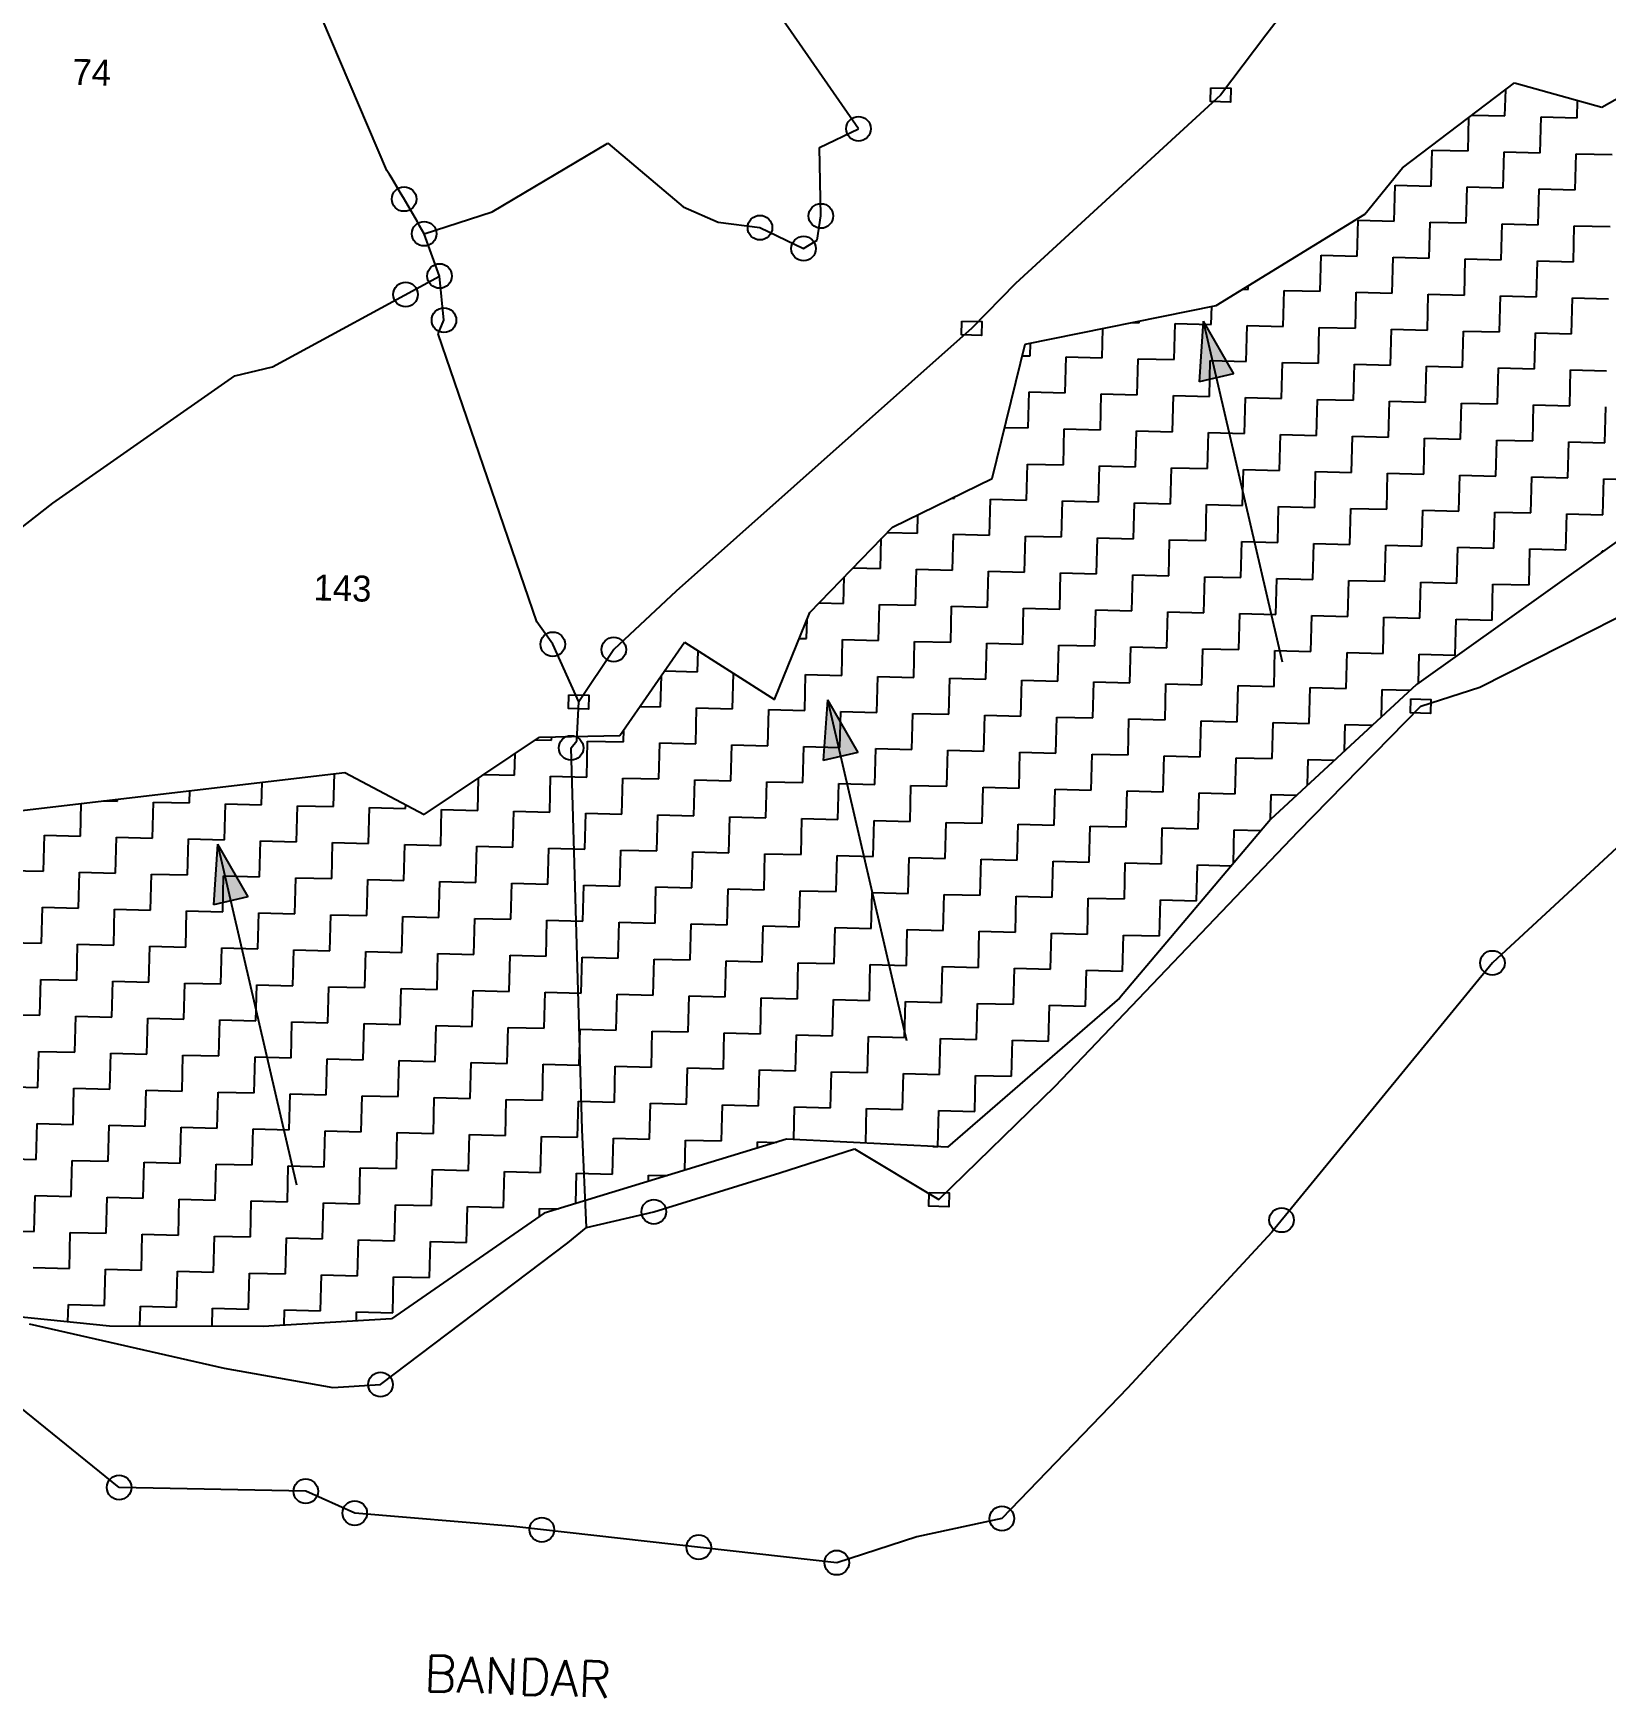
# Model space of a CAD drawing. Header units: metres. Extents: x 351065 to 355926, y 1754202 to 1757814.
# Drawn here: x 353351.7 to 353793.2, y 1754543.5 to 1755011 of the extents above; entities that cross this region are included whole.
import ezdxf

# ---------------------------------------------------------------- set-up
doc = ezdxf.new("R2010")
doc.units = ezdxf.units.M
doc.header["$MEASUREMENT"] = 0
for name, color, linetype in [('POLY_HATCH', 12, 'Continuous'), ('POLY_PARCEL', 6, 'Continuous'), ('TEXT_MAPOUT', 7, 'Continuous'), ('TEXT_PARCEL', 7, 'Continuous'), ('V_BOUND_LINE', 7, 'Continuous')]:
    doc.layers.add(name, color=color, linetype=linetype)
doc.styles.get("Standard").update_dxf_attribs({"font": 'simplex.shx'})
doc.styles.add('TEXT_MAP', font='', dxfattribs={"height": 2.5})
doc.styles.get('TEXT_MAP').set_extended_font_data('Kruti Dev 050')

msp = doc.modelspace()

# ---------------------------------------------------------------- hatches: boundary and pattern name
h = msp.add_hatch(color=256)
h.paths.add_polyline_path([(353683.83, 1754914.26), (353688.69, 1754915.38), (353680.15, 1754930.14)])
h.paths.add_polyline_path([(353680.15, 1754930.14), (353678.98, 1754913.13), (353683.83, 1754914.26)])
h = msp.add_hatch(color=256)
h.paths.add_polyline_path([(353578.33, 1754807.89), (353583.19, 1754809.01), (353574.65, 1754823.77)])
h.paths.add_polyline_path([(353574.65, 1754823.77), (353573.47, 1754806.76), (353578.33, 1754807.89)])
h = msp.add_hatch(color=256)
h.paths.add_polyline_path([(353407.07, 1754767.37), (353411.93, 1754768.49), (353403.39, 1754783.25)])
h.paths.add_polyline_path([(353403.39, 1754783.25), (353402.21, 1754766.24), (353407.07, 1754767.37)])

# ---------------------------------------------------------------- linework, layer by layer
for points in [[(353682.26, 1754995.71), (353687.89, 1754995.57), (353687.79, 1754991.67), (353682.16, 1754991.82)], [(353612.4, 1754930.2), (353618.03, 1754930.05), (353617.93, 1754926.16), (353612.3, 1754926.3)], [(353502.03, 1754825.24), (353507.66, 1754825.1), (353507.56, 1754821.2), (353501.93, 1754821.35)], [(353738.46, 1754824.04), (353744.09, 1754823.9), (353743.99, 1754820), (353738.36, 1754820.15)], [(353603.17, 1754685.46), (353608.8, 1754685.32), (353608.7, 1754681.42), (353603.07, 1754681.57)]]:
    msp.add_lwpolyline(points, close=True)
for points in [[(353680.15, 1754930.14), (353678.98, 1754913.13)], [(353680.15, 1754930.14), (353702.33, 1754834.46)], [(353680.15, 1754930.14), (353688.69, 1754915.38)], [(353688.69, 1754915.38), (353678.98, 1754913.13)], [(353574.65, 1754823.77), (353573.47, 1754806.76)], [(353574.65, 1754823.77), (353596.82, 1754728.09)], [(353574.65, 1754823.77), (353583.19, 1754809.01)], [(353583.19, 1754809.01), (353573.47, 1754806.76)], [(353403.39, 1754783.25), (353402.21, 1754766.24)], [(353403.39, 1754783.25), (353425.56, 1754687.57)], [(353403.39, 1754783.25), (353411.93, 1754768.49)], [(353411.93, 1754768.49), (353402.21, 1754766.24)]]:
    msp.add_lwpolyline(points)
for centre in [(353583.36, 1754984.21), (353455.76, 1754964.47), (353555.7, 1754956.43), (353572.82, 1754959.71), (353461.4, 1754954.73), (353567.94, 1754950.55), (353465.74, 1754942.85), (353456.18, 1754937.65), (353466.97, 1754930.44), (353497.52, 1754839.4), (353514.63, 1754837.92), (353502.66, 1754810.28), (353761.37, 1754749.89), (353525.9, 1754680), (353702.17, 1754677.68), (353449.14, 1754631.47), (353375.75, 1754602.56), (353428.15, 1754601.5), (353441.9, 1754595.36), (353623.63, 1754593.84), (353494.45, 1754590.69), (353538.51, 1754585.76), (353577.25, 1754581.43)]:
    msp.add_circle(centre, 3.45)
at = {"layer": 'POLY_HATCH'}
for p, q in [((353792.05, 1754990.3), (353823.31, 1755007.96)), ((353736.15, 1754973.26), (353767.58, 1754997.08)), ((353767.58, 1754997.08), (353792.05, 1754990.3)), ((353725.55, 1754960.2), (353736.15, 1754973.26)), ((353683.81, 1754934.6), (353725.55, 1754960.2)), ((353630.13, 1754923.67), (353683.81, 1754934.6)), ((353620.94, 1754885.95), (353630.13, 1754923.67)), ((353592.87, 1754872.31), (353620.94, 1754885.95)), ((353816.4, 1754882.61), (353740.04, 1754828.15)), ((353569.66, 1754848.29), (353592.87, 1754872.31)), ((353559.79, 1754823.92), (353569.66, 1754848.29)), ((353516.39, 1754813.75), (353534.52, 1754839.96)), ((353534.52, 1754839.96), (353559.79, 1754823.92)), ((353740.04, 1754828.15), (353699.01, 1754790.22)), ((353461.39, 1754791.57), (353493.79, 1754813.3)), ((353493.79, 1754813.3), (353516.39, 1754813.75)), ((353288.71, 1754785.74), (353439.1, 1754803.42)), ((353439.1, 1754803.42), (353461.39, 1754791.57)), ((353699.01, 1754790.22), (353656.64, 1754740.02)), ((353656.64, 1754740.02), (353608.33, 1754698.17)), ((353563.19, 1754700.36), (353495.06, 1754679.59)), ((353608.33, 1754698.17), (353563.19, 1754700.36)), ((353495.06, 1754679.59), (353452.19, 1754649.92)), ((353373.06, 1754647.85), (353346.43, 1754650.58)), ((353416.19, 1754647.77), (353373.06, 1754647.85)), ((353452.19, 1754649.92), (353416.19, 1754647.77))]:
    msp.add_line(p, q, dxfattribs=at)
at = {"layer": 'POLY_HATCH', "linetype": 'Continuous'}
for p, q in [((353764.9, 1754987.84), (353765.09, 1754995.19)), ((353755.69, 1754988.07), (353764.9, 1754987.84)), ((353785.14, 1754987.32), (353785.26, 1754992.18)), ((353754.53, 1754977.98), (353754.77, 1754987.37)), ((353774.76, 1754977.46), (353775.02, 1754987.58)), ((353775.02, 1754987.58), (353785.14, 1754987.32)), ((353744.15, 1754968.12), (353744.41, 1754978.24)), ((353744.41, 1754978.24), (353754.53, 1754977.98)), ((353764.38, 1754967.6), (353764.64, 1754977.72)), ((353764.64, 1754977.72), (353774.76, 1754977.46)), ((353784.62, 1754967.08), (353784.88, 1754977.2)), ((353784.88, 1754977.2), (353794.99, 1754976.94)), ((353733.77, 1754958.26), (353734.03, 1754968.38)), ((353734.03, 1754968.38), (353744.15, 1754968.12)), ((353754.01, 1754957.75), (353754.27, 1754967.86)), ((353754.27, 1754967.86), (353764.38, 1754967.6)), ((353774.24, 1754957.23), (353774.5, 1754967.34)), ((353774.5, 1754967.34), (353784.62, 1754967.08)), ((353723.39, 1754948.41), (353723.65, 1754958.52)), ((353723.65, 1754958.52), (353733.77, 1754958.26)), ((353743.63, 1754947.89), (353743.89, 1754958.01)), ((353743.89, 1754958.01), (353754.01, 1754957.75)), ((353763.86, 1754947.37), (353764.12, 1754957.49)), ((353764.12, 1754957.49), (353774.24, 1754957.23)), ((353784.1, 1754946.85), (353784.36, 1754956.97)), ((353784.36, 1754956.97), (353794.47, 1754956.71)), ((353713.02, 1754938.55), (353713.28, 1754948.67)), ((353713.28, 1754948.67), (353723.39, 1754948.41)), ((353733.25, 1754938.03), (353733.51, 1754948.15)), ((353733.51, 1754948.15), (353743.63, 1754947.89)), ((353753.49, 1754937.51), (353753.75, 1754947.63)), ((353753.75, 1754947.63), (353763.86, 1754947.37)), ((353773.72, 1754936.99), (353773.98, 1754947.11)), ((353773.98, 1754947.11), (353784.1, 1754946.85)), ((353691.16, 1754939.11), (353692.78, 1754939.07)), ((353692.78, 1754939.07), (353692.81, 1754940.12)), ((353702.64, 1754928.69), (353702.9, 1754938.81)), ((353702.9, 1754938.81), (353713.02, 1754938.55)), ((353722.88, 1754928.17), (353723.14, 1754938.29)), ((353723.14, 1754938.29), (353733.25, 1754938.03)), ((353743.11, 1754927.65), (353743.37, 1754937.77)), ((353743.37, 1754937.77), (353753.49, 1754937.51)), ((353763.34, 1754927.13), (353763.6, 1754937.25)), ((353763.6, 1754937.25), (353773.72, 1754936.99)), ((353783.58, 1754926.62), (353783.84, 1754936.73)), ((353783.84, 1754936.73), (353793.96, 1754936.47)), ((353682.41, 1754929.21), (353682.54, 1754934.34)), ((353651.8, 1754919.87), (353652.01, 1754928.13)), ((353660.15, 1754929.78), (353662.17, 1754929.73)), ((353662.17, 1754929.73), (353662.19, 1754930.2)), ((353672.03, 1754919.35), (353672.29, 1754929.47)), ((353672.29, 1754929.47), (353682.41, 1754929.21)), ((353692.26, 1754918.83), (353692.52, 1754928.95)), ((353692.52, 1754928.95), (353702.64, 1754928.69)), ((353712.5, 1754918.32), (353712.76, 1754928.43)), ((353712.76, 1754928.43), (353722.88, 1754928.17)), ((353732.73, 1754917.8), (353732.99, 1754927.91)), ((353732.99, 1754927.91), (353743.11, 1754927.65)), ((353752.97, 1754917.28), (353753.23, 1754927.39)), ((353753.23, 1754927.39), (353763.34, 1754927.13)), ((353631.56, 1754920.39), (353631.65, 1754923.98)), ((353773.2, 1754916.76), (353773.46, 1754926.88)), ((353773.46, 1754926.88), (353783.58, 1754926.62)), ((353629.34, 1754920.45), (353631.56, 1754920.39)), ((353641.42, 1754910.02), (353641.68, 1754920.13)), ((353641.68, 1754920.13), (353651.8, 1754919.87)), ((353661.65, 1754909.5), (353661.91, 1754919.61)), ((353661.91, 1754919.61), (353672.03, 1754919.35)), ((353681.89, 1754908.98), (353682.15, 1754919.09)), ((353682.15, 1754919.09), (353692.26, 1754918.83)), ((353702.12, 1754908.46), (353702.38, 1754918.58)), ((353702.38, 1754918.58), (353712.5, 1754918.32)), ((353722.36, 1754907.94), (353722.62, 1754918.06)), ((353722.62, 1754918.06), (353732.73, 1754917.8)), ((353742.59, 1754907.42), (353742.85, 1754917.54)), ((353742.85, 1754917.54), (353752.97, 1754917.28)), ((353762.83, 1754906.9), (353763.08, 1754917.02)), ((353763.08, 1754917.02), (353773.2, 1754916.76)), ((353783.06, 1754906.38), (353783.32, 1754916.5)), ((353783.32, 1754916.5), (353793.44, 1754916.24)), ((353631.04, 1754900.16), (353631.3, 1754910.28)), ((353631.3, 1754910.28), (353641.42, 1754910.02)), ((353651.28, 1754899.64), (353651.54, 1754909.76)), ((353651.54, 1754909.76), (353661.65, 1754909.5)), ((353671.51, 1754899.12), (353671.77, 1754909.24)), ((353671.77, 1754909.24), (353681.89, 1754908.98)), ((353691.75, 1754898.6), (353692.01, 1754908.72)), ((353692.01, 1754908.72), (353702.12, 1754908.46)), ((353711.98, 1754898.08), (353712.24, 1754908.2)), ((353712.24, 1754908.2), (353722.36, 1754907.94)), ((353732.21, 1754897.56), (353732.47, 1754907.68)), ((353732.47, 1754907.68), (353742.59, 1754907.42)), ((353752.45, 1754897.04), (353752.71, 1754907.16)), ((353752.71, 1754907.16), (353762.83, 1754906.9)), ((353772.68, 1754896.52), (353772.94, 1754906.64)), ((353772.94, 1754906.64), (353783.06, 1754906.38)), ((353792.92, 1754896), (353793.18, 1754906.12)), ((353624.44, 1754900.33), (353631.04, 1754900.16)), ((353640.9, 1754889.78), (353641.16, 1754899.9)), ((353641.16, 1754899.9), (353651.28, 1754899.64)), ((353661.13, 1754889.26), (353661.39, 1754899.38)), ((353661.39, 1754899.38), (353671.51, 1754899.12)), ((353681.37, 1754888.74), (353681.63, 1754898.86)), ((353681.63, 1754898.86), (353691.75, 1754898.6)), ((353701.6, 1754888.22), (353701.86, 1754898.34)), ((353701.86, 1754898.34), (353711.98, 1754898.08)), ((353721.84, 1754887.7), (353722.1, 1754897.82)), ((353722.1, 1754897.82), (353732.21, 1754897.56)), ((353742.07, 1754887.19), (353742.33, 1754897.3)), ((353742.33, 1754897.3), (353752.45, 1754897.04)), ((353762.31, 1754886.67), (353762.57, 1754896.78)), ((353762.57, 1754896.78), (353772.68, 1754896.52)), ((353782.54, 1754886.15), (353782.8, 1754896.26)), ((353782.8, 1754896.26), (353792.92, 1754896)), ((353630.52, 1754879.92), (353630.78, 1754890.04)), ((353630.78, 1754890.04), (353640.9, 1754889.78)), ((353650.76, 1754879.4), (353651.02, 1754889.52)), ((353651.02, 1754889.52), (353661.13, 1754889.26)), ((353670.99, 1754878.89), (353671.25, 1754889)), ((353671.25, 1754889), (353681.37, 1754888.74)), ((353691.23, 1754878.37), (353691.49, 1754888.48)), ((353691.49, 1754888.48), (353701.6, 1754888.22)), ((353711.46, 1754877.85), (353711.72, 1754887.96)), ((353711.72, 1754887.96), (353721.84, 1754887.7)), ((353731.69, 1754877.33), (353731.95, 1754887.45)), ((353731.95, 1754887.45), (353742.07, 1754887.19)), ((353751.93, 1754876.81), (353752.19, 1754886.93)), ((353752.19, 1754886.93), (353762.31, 1754886.67)), ((353772.16, 1754876.29), (353772.42, 1754886.41)), ((353772.42, 1754886.41), (353782.54, 1754886.15)), ((353792.4, 1754875.77), (353792.66, 1754885.89)), ((353792.66, 1754885.89), (353802.77, 1754885.63)), ((353609.64, 1754880.46), (353610.29, 1754880.44)), ((353610.29, 1754880.44), (353610.3, 1754880.78)), ((353599.91, 1754870.59), (353600.05, 1754875.8)), ((353620.15, 1754870.07), (353620.41, 1754880.18)), ((353620.41, 1754880.18), (353630.52, 1754879.92)), ((353640.38, 1754869.55), (353640.64, 1754879.66)), ((353640.64, 1754879.66), (353650.76, 1754879.4)), ((353660.62, 1754869.03), (353660.88, 1754879.15)), ((353660.88, 1754879.15), (353670.99, 1754878.89)), ((353680.85, 1754868.51), (353681.11, 1754878.63)), ((353681.11, 1754878.63), (353691.23, 1754878.37)), ((353701.08, 1754867.99), (353701.34, 1754878.11)), ((353701.34, 1754878.11), (353711.46, 1754877.85)), ((353721.32, 1754867.47), (353721.58, 1754877.59)), ((353721.58, 1754877.59), (353731.69, 1754877.33)), ((353741.55, 1754866.95), (353741.81, 1754877.07)), ((353741.81, 1754877.07), (353751.93, 1754876.81)), ((353761.79, 1754866.43), (353762.05, 1754876.55)), ((353762.05, 1754876.55), (353772.16, 1754876.29)), ((353782.02, 1754865.91), (353782.28, 1754876.03)), ((353782.28, 1754876.03), (353792.4, 1754875.77)), ((353589.54, 1754860.73), (353589.75, 1754869.09)), ((353591.41, 1754870.8), (353599.91, 1754870.59)), ((353609.77, 1754860.21), (353610.03, 1754870.33)), ((353610.03, 1754870.33), (353620.15, 1754870.07)), ((353630, 1754859.69), (353630.26, 1754869.81)), ((353630.26, 1754869.81), (353640.38, 1754869.55)), ((353650.24, 1754859.17), (353650.5, 1754869.29)), ((353650.5, 1754869.29), (353660.62, 1754869.03)), ((353670.47, 1754858.65), (353670.73, 1754868.77)), ((353670.73, 1754868.77), (353680.85, 1754868.51)), ((353690.71, 1754858.13), (353690.97, 1754868.25)), ((353690.97, 1754868.25), (353701.08, 1754867.99)), ((353710.94, 1754857.61), (353711.2, 1754867.73)), ((353711.2, 1754867.73), (353721.32, 1754867.47)), ((353731.18, 1754857.09), (353731.44, 1754867.21)), ((353731.44, 1754867.21), (353741.55, 1754866.95)), ((353751.41, 1754856.57), (353751.67, 1754866.69)), ((353751.67, 1754866.69), (353761.79, 1754866.43)), ((353771.64, 1754856.06), (353771.9, 1754866.17)), ((353771.9, 1754866.17), (353782.02, 1754865.91)), ((353792.13, 1754865.29), (353792.14, 1754865.65)), ((353792.14, 1754865.65), (353792.61, 1754865.64)), ((353579.16, 1754850.87), (353579.35, 1754858.32)), ((353581.87, 1754860.92), (353589.54, 1754860.73)), ((353599.39, 1754850.35), (353599.65, 1754860.47)), ((353599.65, 1754860.47), (353609.77, 1754860.21)), ((353619.63, 1754849.83), (353619.89, 1754859.95)), ((353619.89, 1754859.95), (353630, 1754859.69)), ((353639.86, 1754849.31), (353640.12, 1754859.43)), ((353640.12, 1754859.43), (353650.24, 1754859.17)), ((353660.1, 1754848.79), (353660.36, 1754858.91)), ((353660.36, 1754858.91), (353670.47, 1754858.65)), ((353680.33, 1754848.27), (353680.59, 1754858.39)), ((353680.59, 1754858.39), (353690.71, 1754858.13)), ((353700.56, 1754847.76), (353700.82, 1754857.87)), ((353700.82, 1754857.87), (353710.94, 1754857.61)), ((353720.8, 1754847.24), (353721.06, 1754857.35)), ((353721.06, 1754857.35), (353731.18, 1754857.09)), ((353741.03, 1754846.72), (353741.29, 1754856.83)), ((353741.29, 1754856.83), (353751.41, 1754856.57)), ((353761.27, 1754846.2), (353761.53, 1754856.31)), ((353761.53, 1754856.31), (353771.64, 1754856.06)), ((353572.32, 1754851.05), (353579.16, 1754850.87)), ((353589.02, 1754840.49), (353589.28, 1754850.61)), ((353589.28, 1754850.61), (353599.39, 1754850.35)), ((353609.25, 1754839.97), (353609.51, 1754850.09)), ((353609.51, 1754850.09), (353619.63, 1754849.83)), ((353629.49, 1754839.46), (353629.74, 1754849.57)), ((353629.74, 1754849.57), (353639.86, 1754849.31)), ((353649.72, 1754838.94), (353649.98, 1754849.05)), ((353649.98, 1754849.05), (353660.1, 1754848.79)), ((353669.95, 1754838.42), (353670.21, 1754848.53)), ((353670.21, 1754848.53), (353680.33, 1754848.27)), ((353690.19, 1754837.9), (353690.45, 1754848.01)), ((353690.45, 1754848.01), (353700.56, 1754847.76)), ((353710.42, 1754837.38), (353710.68, 1754847.5)), ((353710.68, 1754847.5), (353720.8, 1754847.24)), ((353568.78, 1754841.01), (353568.92, 1754846.48)), ((353730.66, 1754836.86), (353730.92, 1754846.98)), ((353730.92, 1754846.98), (353741.03, 1754846.72)), ((353750.89, 1754836.34), (353751.15, 1754846.46)), ((353751.15, 1754846.46), (353761.27, 1754846.2)), ((353566.73, 1754841.07), (353568.78, 1754841.01)), ((353578.64, 1754830.64), (353578.9, 1754840.75)), ((353578.9, 1754840.75), (353589.02, 1754840.49)), ((353598.87, 1754830.12), (353599.13, 1754840.23)), ((353599.13, 1754840.23), (353609.25, 1754839.97)), ((353619.11, 1754829.6), (353619.37, 1754839.71)), ((353619.37, 1754839.71), (353629.49, 1754839.46)), ((353639.34, 1754829.08), (353639.6, 1754839.2)), ((353639.6, 1754839.2), (353649.72, 1754838.94)), ((353659.58, 1754828.56), (353659.84, 1754838.68)), ((353659.84, 1754838.68), (353669.95, 1754838.42)), ((353679.81, 1754828.04), (353680.07, 1754838.16)), ((353680.07, 1754838.16), (353690.19, 1754837.9)), ((353538.17, 1754831.67), (353538.32, 1754837.54)), ((353700.05, 1754827.52), (353700.31, 1754837.64)), ((353700.31, 1754837.64), (353710.42, 1754837.38)), ((353720.28, 1754827), (353720.54, 1754837.12)), ((353720.54, 1754837.12), (353730.66, 1754836.86)), ((353740.57, 1754828.52), (353740.77, 1754836.6)), ((353740.77, 1754836.6), (353750.89, 1754836.34)), ((353527.8, 1754821.82), (353528.02, 1754830.55)), ((353528.96, 1754831.91), (353538.17, 1754831.67)), ((353548.03, 1754821.3), (353548.28, 1754831.22)), ((353568.26, 1754820.78), (353568.52, 1754830.9)), ((353568.52, 1754830.9), (353578.64, 1754830.64)), ((353588.5, 1754820.26), (353588.76, 1754830.38)), ((353588.76, 1754830.38), (353598.87, 1754830.12)), ((353608.73, 1754819.74), (353608.99, 1754829.86)), ((353608.99, 1754829.86), (353619.11, 1754829.6)), ((353628.97, 1754819.22), (353629.23, 1754829.34)), ((353629.23, 1754829.34), (353639.34, 1754829.08)), ((353649.2, 1754818.7), (353649.46, 1754828.82)), ((353649.46, 1754828.82), (353659.58, 1754828.56)), ((353669.43, 1754818.18), (353669.69, 1754828.3)), ((353669.69, 1754828.3), (353679.81, 1754828.04)), ((353689.67, 1754817.66), (353689.93, 1754827.78)), ((353689.93, 1754827.78), (353700.05, 1754827.52)), ((353709.9, 1754817.14), (353710.16, 1754827.26)), ((353710.16, 1754827.26), (353720.28, 1754827)), ((353730.2, 1754819.05), (353730.4, 1754826.74)), ((353730.4, 1754826.74), (353738.3, 1754826.54)), ((353522.07, 1754821.96), (353527.8, 1754821.82)), ((353537.65, 1754811.44), (353537.91, 1754821.56)), ((353537.91, 1754821.56), (353548.03, 1754821.3)), ((353557.89, 1754810.92), (353558.15, 1754821.04)), ((353558.15, 1754821.04), (353568.26, 1754820.78)), ((353578.12, 1754810.4), (353578.38, 1754820.52)), ((353578.38, 1754820.52), (353588.5, 1754820.26)), ((353598.36, 1754809.88), (353598.61, 1754820)), ((353598.61, 1754820), (353608.73, 1754819.74)), ((353618.59, 1754809.36), (353618.85, 1754819.48)), ((353618.85, 1754819.48), (353628.97, 1754819.22)), ((353517.42, 1754811.96), (353517.51, 1754815.36)), ((353638.82, 1754808.84), (353639.08, 1754818.96)), ((353639.08, 1754818.96), (353649.2, 1754818.7)), ((353659.06, 1754808.33), (353659.32, 1754818.44)), ((353659.32, 1754818.44), (353669.43, 1754818.18)), ((353679.29, 1754807.81), (353679.55, 1754817.92)), ((353679.55, 1754817.92), (353689.67, 1754817.66)), ((353699.53, 1754807.29), (353699.79, 1754817.4)), ((353699.79, 1754817.4), (353709.9, 1754817.14)), ((353719.83, 1754809.47), (353720.02, 1754816.88)), ((353720.02, 1754816.88), (353727.64, 1754816.69)), ((353492.73, 1754812.59), (353497.18, 1754812.48)), ((353497.18, 1754812.48), (353497.21, 1754813.37)), ((353507.04, 1754802.1), (353507.3, 1754812.22)), ((353507.3, 1754812.22), (353517.42, 1754811.96)), ((353527.28, 1754801.58), (353527.54, 1754811.7)), ((353527.54, 1754811.7), (353537.65, 1754811.44)), ((353547.51, 1754801.06), (353547.77, 1754811.18)), ((353547.77, 1754811.18), (353557.89, 1754810.92)), ((353567.74, 1754800.54), (353568, 1754810.66)), ((353568, 1754810.66), (353578.12, 1754810.4)), ((353587.98, 1754800.03), (353588.24, 1754810.14)), ((353588.24, 1754810.14), (353598.36, 1754809.88)), ((353486.81, 1754802.62), (353486.96, 1754808.73)), ((353608.21, 1754799.51), (353608.47, 1754809.62)), ((353608.47, 1754809.62), (353618.59, 1754809.36)), ((353628.45, 1754798.99), (353628.71, 1754809.1)), ((353628.71, 1754809.1), (353638.82, 1754808.84)), ((353648.68, 1754798.47), (353648.94, 1754808.58)), ((353648.94, 1754808.58), (353659.06, 1754808.33)), ((353668.92, 1754797.95), (353669.18, 1754808.07)), ((353669.18, 1754808.07), (353679.29, 1754807.81)), ((353689.15, 1754797.43), (353689.41, 1754807.55)), ((353689.41, 1754807.55), (353699.53, 1754807.29)), ((353709.46, 1754799.88), (353709.64, 1754807.03)), ((353709.64, 1754807.03), (353716.99, 1754806.84)), ((353435.96, 1754793.8), (353436.2, 1754803.08)), ((353476.43, 1754792.76), (353476.66, 1754801.81)), ((353478.19, 1754802.84), (353486.81, 1754802.62)), ((353496.66, 1754792.24), (353496.92, 1754802.36)), ((353496.92, 1754802.36), (353507.04, 1754802.1)), ((353516.9, 1754791.73), (353517.16, 1754801.84)), ((353517.16, 1754801.84), (353527.28, 1754801.58)), ((353537.13, 1754791.21), (353537.39, 1754801.32)), ((353537.39, 1754801.32), (353547.51, 1754801.06)), ((353557.37, 1754790.69), (353557.63, 1754800.8)), ((353557.63, 1754800.8), (353567.74, 1754800.54)), ((353395.49, 1754794.84), (353395.58, 1754798.31)), ((353415.73, 1754794.32), (353415.89, 1754800.69)), ((353577.6, 1754790.17), (353577.86, 1754800.28)), ((353577.86, 1754800.28), (353587.98, 1754800.03)), ((353597.84, 1754789.65), (353598.1, 1754799.77)), ((353598.1, 1754799.77), (353608.21, 1754799.51)), ((353618.07, 1754789.13), (353618.33, 1754799.25)), ((353618.33, 1754799.25), (353628.45, 1754798.99)), ((353638.3, 1754788.61), (353638.56, 1754798.73)), ((353638.56, 1754798.73), (353648.68, 1754798.47)), ((353658.54, 1754788.09), (353658.8, 1754798.21)), ((353658.8, 1754798.21), (353668.92, 1754797.95)), ((353678.77, 1754787.57), (353679.03, 1754797.69)), ((353679.03, 1754797.69), (353689.15, 1754797.43)), ((353699.09, 1754790.29), (353699.27, 1754797.17)), ((353699.27, 1754797.17), (353706.33, 1754796.99)), ((353364.88, 1754785.5), (353365.12, 1754794.73)), ((353371.36, 1754795.46), (353375.26, 1754795.36)), ((353375.26, 1754795.36), (353375.27, 1754795.92)), ((353385.12, 1754784.98), (353385.38, 1754795.1)), ((353385.38, 1754795.1), (353395.49, 1754794.84)), ((353405.35, 1754784.46), (353405.61, 1754794.58)), ((353405.61, 1754794.58), (353415.73, 1754794.32)), ((353425.59, 1754783.94), (353425.85, 1754794.06)), ((353425.85, 1754794.06), (353435.96, 1754793.8)), ((353445.82, 1754783.43), (353446.08, 1754793.54)), ((353446.08, 1754793.54), (353456.2, 1754793.28)), ((353456.2, 1754793.28), (353456.22, 1754794.32)), ((353466.05, 1754782.91), (353466.31, 1754793.02)), ((353466.31, 1754793.02), (353476.43, 1754792.76)), ((353486.29, 1754782.39), (353486.55, 1754792.5)), ((353486.55, 1754792.5), (353496.66, 1754792.24)), ((353506.52, 1754781.87), (353506.78, 1754791.98)), ((353506.78, 1754791.98), (353516.9, 1754791.73)), ((353526.76, 1754781.35), (353527.02, 1754791.47)), ((353527.02, 1754791.47), (353537.13, 1754791.21)), ((353546.99, 1754780.83), (353547.25, 1754790.95)), ((353547.25, 1754790.95), (353557.37, 1754790.69)), ((353567.23, 1754780.31), (353567.48, 1754790.43)), ((353567.48, 1754790.43), (353577.6, 1754790.17)), ((353587.46, 1754779.79), (353587.72, 1754789.91)), ((353587.72, 1754789.91), (353597.84, 1754789.65)), ((353607.69, 1754779.27), (353607.95, 1754789.39)), ((353607.95, 1754789.39), (353618.07, 1754789.13)), ((353627.93, 1754778.75), (353628.19, 1754788.87)), ((353628.19, 1754788.87), (353638.3, 1754788.61)), ((353648.16, 1754778.23), (353648.42, 1754788.35)), ((353648.42, 1754788.35), (353658.54, 1754788.09)), ((353668.4, 1754777.71), (353668.66, 1754787.83)), ((353668.66, 1754787.83), (353678.77, 1754787.57)), ((353688.65, 1754777.94), (353688.89, 1754787.31)), ((353688.89, 1754787.31), (353696.39, 1754787.12)), ((353354.51, 1754775.64), (353354.77, 1754785.76)), ((353354.77, 1754785.76), (353364.88, 1754785.5)), ((353374.74, 1754775.13), (353375, 1754785.24)), ((353375, 1754785.24), (353385.12, 1754784.98)), ((353394.97, 1754774.61), (353395.23, 1754784.72)), ((353395.23, 1754784.72), (353405.35, 1754784.46)), ((353415.21, 1754774.09), (353415.47, 1754784.2)), ((353415.47, 1754784.2), (353425.59, 1754783.94)), ((353435.44, 1754773.57), (353435.7, 1754783.68)), ((353435.7, 1754783.68), (353445.82, 1754783.43)), ((353455.68, 1754773.05), (353455.94, 1754783.17)), ((353455.94, 1754783.17), (353466.05, 1754782.91)), ((353475.91, 1754772.53), (353476.17, 1754782.65)), ((353476.17, 1754782.65), (353486.29, 1754782.39)), ((353496.15, 1754772.01), (353496.41, 1754782.13)), ((353496.41, 1754782.13), (353506.52, 1754781.87)), ((353516.38, 1754771.49), (353516.64, 1754781.61)), ((353516.64, 1754781.61), (353526.76, 1754781.35)), ((353536.61, 1754770.97), (353536.87, 1754781.09)), ((353536.87, 1754781.09), (353546.99, 1754780.83)), ((353556.85, 1754770.45), (353557.11, 1754780.57)), ((353557.11, 1754780.57), (353567.23, 1754780.31)), ((353577.08, 1754769.93), (353577.34, 1754780.05)), ((353577.34, 1754780.05), (353587.46, 1754779.79)), ((353597.32, 1754769.41), (353597.58, 1754779.53)), ((353597.58, 1754779.53), (353607.69, 1754779.27)), ((353617.55, 1754768.9), (353617.81, 1754779.01)), ((353617.81, 1754779.01), (353627.93, 1754778.75)), ((353637.79, 1754768.38), (353638.05, 1754778.49)), ((353638.05, 1754778.49), (353648.16, 1754778.23)), ((353658.02, 1754767.86), (353658.28, 1754777.97)), ((353658.28, 1754777.97), (353668.4, 1754777.71)), ((353678.25, 1754767.34), (353678.51, 1754777.45)), ((353678.51, 1754777.45), (353688.03, 1754777.21)), ((353344.39, 1754775.9), (353354.51, 1754775.64)), ((353364.36, 1754765.27), (353364.62, 1754775.38)), ((353364.62, 1754775.38), (353374.74, 1754775.13)), ((353384.6, 1754764.75), (353384.86, 1754774.87)), ((353384.86, 1754774.87), (353394.97, 1754774.61)), ((353404.83, 1754764.23), (353405.09, 1754774.35)), ((353405.09, 1754774.35), (353415.21, 1754774.09)), ((353425.07, 1754763.71), (353425.33, 1754773.83)), ((353425.33, 1754773.83), (353435.44, 1754773.57)), ((353445.3, 1754763.19), (353445.56, 1754773.31)), ((353445.56, 1754773.31), (353455.68, 1754773.05)), ((353465.53, 1754762.67), (353465.79, 1754772.79)), ((353465.79, 1754772.79), (353475.91, 1754772.53)), ((353485.77, 1754762.15), (353486.03, 1754772.27)), ((353486.03, 1754772.27), (353496.15, 1754772.01)), ((353506, 1754761.63), (353506.26, 1754771.75)), ((353506.26, 1754771.75), (353516.38, 1754771.49)), ((353526.24, 1754761.11), (353526.5, 1754771.23)), ((353526.5, 1754771.23), (353536.61, 1754770.97)), ((353546.47, 1754760.6), (353546.73, 1754770.71)), ((353546.73, 1754770.71), (353556.85, 1754770.45)), ((353566.71, 1754760.08), (353566.97, 1754770.19)), ((353566.97, 1754770.19), (353577.08, 1754769.93)), ((353586.94, 1754759.56), (353587.2, 1754769.67)), ((353587.2, 1754769.67), (353597.32, 1754769.41)), ((353607.17, 1754759.04), (353607.43, 1754769.15)), ((353607.43, 1754769.15), (353617.55, 1754768.9)), ((353627.41, 1754758.52), (353627.67, 1754768.64)), ((353627.67, 1754768.64), (353637.79, 1754768.38)), ((353647.64, 1754758), (353647.9, 1754768.12)), ((353647.9, 1754768.12), (353658.02, 1754767.86)), ((353353.99, 1754755.41), (353354.25, 1754765.53)), ((353354.25, 1754765.53), (353364.36, 1754765.27)), ((353374.22, 1754754.89), (353374.48, 1754765.01)), ((353374.48, 1754765.01), (353384.6, 1754764.75)), ((353394.46, 1754754.37), (353394.71, 1754764.49)), ((353394.71, 1754764.49), (353404.83, 1754764.23)), ((353414.69, 1754753.85), (353414.95, 1754763.97)), ((353414.95, 1754763.97), (353425.07, 1754763.71)), ((353434.92, 1754753.33), (353435.18, 1754763.45)), ((353435.18, 1754763.45), (353445.3, 1754763.19)), ((353667.88, 1754757.48), (353668.14, 1754767.6)), ((353668.14, 1754767.6), (353678.25, 1754767.34)), ((353455.16, 1754752.81), (353455.42, 1754762.93)), ((353455.42, 1754762.93), (353465.53, 1754762.67)), ((353475.39, 1754752.3), (353475.65, 1754762.41)), ((353475.65, 1754762.41), (353485.77, 1754762.15)), ((353495.63, 1754751.78), (353495.89, 1754761.89)), ((353495.89, 1754761.89), (353506, 1754761.63)), ((353515.86, 1754751.26), (353516.12, 1754761.37)), ((353516.12, 1754761.37), (353526.24, 1754761.11)), ((353536.1, 1754750.74), (353536.35, 1754760.85)), ((353536.35, 1754760.85), (353546.47, 1754760.6)), ((353556.33, 1754750.22), (353556.59, 1754760.34)), ((353556.59, 1754760.34), (353566.71, 1754760.08)), ((353576.56, 1754749.7), (353576.82, 1754759.82)), ((353576.82, 1754759.82), (353586.94, 1754759.56)), ((353596.8, 1754749.18), (353597.06, 1754759.3)), ((353597.06, 1754759.3), (353607.17, 1754759.04)), ((353617.03, 1754748.66), (353617.29, 1754758.78)), ((353617.29, 1754758.78), (353627.41, 1754758.52)), ((353343.87, 1754755.67), (353353.99, 1754755.41)), ((353363.84, 1754745.03), (353364.1, 1754755.15)), ((353364.1, 1754755.15), (353374.22, 1754754.89)), ((353384.08, 1754744.51), (353384.34, 1754754.63)), ((353384.34, 1754754.63), (353394.46, 1754754.37)), ((353404.31, 1754744), (353404.57, 1754754.11)), ((353404.57, 1754754.11), (353414.69, 1754753.85)), ((353637.27, 1754748.14), (353637.53, 1754758.26)), ((353637.53, 1754758.26), (353647.64, 1754758)), ((353657.5, 1754747.62), (353657.76, 1754757.74)), ((353657.76, 1754757.74), (353667.88, 1754757.48)), ((353424.55, 1754743.48), (353424.81, 1754753.59)), ((353424.81, 1754753.59), (353434.92, 1754753.33)), ((353444.78, 1754742.96), (353445.04, 1754753.07)), ((353445.04, 1754753.07), (353455.16, 1754752.81)), ((353465.02, 1754742.44), (353465.28, 1754752.55)), ((353465.28, 1754752.55), (353475.39, 1754752.3)), ((353485.25, 1754741.92), (353485.51, 1754752.04)), ((353485.51, 1754752.04), (353495.63, 1754751.78)), ((353505.48, 1754741.4), (353505.74, 1754751.52)), ((353505.74, 1754751.52), (353515.86, 1754751.26)), ((353525.72, 1754740.88), (353525.98, 1754751)), ((353525.98, 1754751), (353536.1, 1754750.74)), ((353545.95, 1754740.36), (353546.21, 1754750.48)), ((353546.21, 1754750.48), (353556.33, 1754750.22)), ((353566.19, 1754739.84), (353566.45, 1754749.96)), ((353566.45, 1754749.96), (353576.56, 1754749.7)), ((353586.42, 1754739.32), (353586.68, 1754749.44)), ((353586.68, 1754749.44), (353596.8, 1754749.18)), ((353353.47, 1754735.18), (353353.73, 1754745.29)), ((353353.73, 1754745.29), (353363.84, 1754745.03)), ((353373.7, 1754734.66), (353373.96, 1754744.77)), ((353373.96, 1754744.77), (353384.08, 1754744.51)), ((353606.66, 1754738.8), (353606.91, 1754748.92)), ((353606.91, 1754748.92), (353617.03, 1754748.66)), ((353626.89, 1754738.28), (353627.15, 1754748.4)), ((353627.15, 1754748.4), (353637.27, 1754748.14)), ((353647.12, 1754737.76), (353647.38, 1754747.88)), ((353647.38, 1754747.88), (353657.5, 1754747.62)), ((353393.94, 1754734.14), (353394.2, 1754744.25)), ((353394.2, 1754744.25), (353404.31, 1754744)), ((353414.17, 1754733.62), (353414.43, 1754743.74)), ((353414.43, 1754743.74), (353424.55, 1754743.48)), ((353434.4, 1754733.1), (353434.66, 1754743.22)), ((353434.66, 1754743.22), (353444.78, 1754742.96)), ((353454.64, 1754732.58), (353454.9, 1754742.7)), ((353454.9, 1754742.7), (353465.02, 1754742.44)), ((353474.87, 1754732.06), (353475.13, 1754742.18)), ((353475.13, 1754742.18), (353485.25, 1754741.92)), ((353495.11, 1754731.54), (353495.37, 1754741.66)), ((353495.37, 1754741.66), (353505.48, 1754741.4)), ((353515.34, 1754731.02), (353515.6, 1754741.14)), ((353515.6, 1754741.14), (353525.72, 1754740.88)), ((353535.58, 1754730.5), (353535.84, 1754740.62)), ((353535.84, 1754740.62), (353545.95, 1754740.36)), ((353555.81, 1754729.98), (353556.07, 1754740.1)), ((353556.07, 1754740.1), (353566.19, 1754739.84)), ((353343.35, 1754735.44), (353353.47, 1754735.18)), ((353576.04, 1754729.46), (353576.3, 1754739.58)), ((353576.3, 1754739.58), (353586.42, 1754739.32)), ((353596.28, 1754728.95), (353596.54, 1754739.06)), ((353596.54, 1754739.06), (353606.66, 1754738.8)), ((353616.51, 1754728.43), (353616.77, 1754738.54)), ((353616.77, 1754738.54), (353626.89, 1754738.28)), ((353636.75, 1754727.91), (353637.01, 1754738.02)), ((353637.01, 1754738.02), (353647.12, 1754737.76)), ((353363.33, 1754724.8), (353363.58, 1754734.92)), ((353363.58, 1754734.92), (353373.7, 1754734.66)), ((353383.56, 1754724.28), (353383.82, 1754734.4)), ((353383.82, 1754734.4), (353393.94, 1754734.14)), ((353403.79, 1754723.76), (353404.05, 1754733.88)), ((353404.05, 1754733.88), (353414.17, 1754733.62)), ((353424.03, 1754723.24), (353424.29, 1754733.36)), ((353424.29, 1754733.36), (353434.4, 1754733.1)), ((353444.26, 1754722.72), (353444.52, 1754732.84)), ((353444.52, 1754732.84), (353454.64, 1754732.58)), ((353464.5, 1754722.2), (353464.76, 1754732.32)), ((353464.76, 1754732.32), (353474.87, 1754732.06)), ((353484.73, 1754721.68), (353484.99, 1754731.8)), ((353484.99, 1754731.8), (353495.11, 1754731.54)), ((353504.96, 1754721.16), (353505.22, 1754731.28)), ((353505.22, 1754731.28), (353515.34, 1754731.02)), ((353525.2, 1754720.65), (353525.46, 1754730.76)), ((353525.46, 1754730.76), (353535.58, 1754730.5)), ((353545.43, 1754720.13), (353545.69, 1754730.24)), ((353545.69, 1754730.24), (353555.81, 1754729.98)), ((353565.67, 1754719.61), (353565.93, 1754729.72)), ((353565.93, 1754729.72), (353576.04, 1754729.46)), ((353585.9, 1754719.09), (353586.16, 1754729.21)), ((353586.16, 1754729.21), (353596.28, 1754728.95)), ((353606.14, 1754718.57), (353606.4, 1754728.69)), ((353606.4, 1754728.69), (353616.51, 1754728.43)), ((353626.37, 1754718.05), (353626.63, 1754728.17)), ((353626.63, 1754728.17), (353636.75, 1754727.91)), ((353352.95, 1754714.94), (353353.21, 1754725.06)), ((353353.21, 1754725.06), (353363.33, 1754724.8)), ((353373.18, 1754714.42), (353373.44, 1754724.54)), ((353373.44, 1754724.54), (353383.56, 1754724.28)), ((353393.42, 1754713.9), (353393.68, 1754724.02)), ((353393.68, 1754724.02), (353403.79, 1754723.76)), ((353413.65, 1754713.38), (353413.91, 1754723.5)), ((353413.91, 1754723.5), (353424.03, 1754723.24)), ((353433.89, 1754712.86), (353434.15, 1754722.98)), ((353434.15, 1754722.98), (353444.26, 1754722.72)), ((353454.12, 1754712.35), (353454.38, 1754722.46)), ((353454.38, 1754722.46), (353464.5, 1754722.2)), ((353474.35, 1754711.83), (353474.61, 1754721.94)), ((353474.61, 1754721.94), (353484.73, 1754721.68)), ((353494.59, 1754711.31), (353494.85, 1754721.42)), ((353494.85, 1754721.42), (353504.96, 1754721.16)), ((353514.82, 1754710.79), (353515.08, 1754720.91)), ((353515.08, 1754720.91), (353525.2, 1754720.65)), ((353535.06, 1754710.27), (353535.32, 1754720.39)), ((353535.32, 1754720.39), (353545.43, 1754720.13)), ((353555.29, 1754709.75), (353555.55, 1754719.87)), ((353555.55, 1754719.87), (353565.67, 1754719.61)), ((353575.53, 1754709.23), (353575.78, 1754719.35)), ((353575.78, 1754719.35), (353585.9, 1754719.09)), ((353595.76, 1754708.71), (353596.02, 1754718.83)), ((353596.02, 1754718.83), (353606.14, 1754718.57)), ((353615.99, 1754708.19), (353616.25, 1754718.31)), ((353616.25, 1754718.31), (353626.37, 1754718.05)), ((353342.83, 1754715.2), (353352.95, 1754714.94)), ((353362.81, 1754704.56), (353363.07, 1754714.68)), ((353363.07, 1754714.68), (353373.18, 1754714.42)), ((353383.04, 1754704.05), (353383.3, 1754714.16)), ((353383.3, 1754714.16), (353393.42, 1754713.9)), ((353403.27, 1754703.53), (353403.53, 1754713.64)), ((353403.53, 1754713.64), (353413.65, 1754713.38)), ((353423.51, 1754703.01), (353423.77, 1754713.12)), ((353423.77, 1754713.12), (353433.89, 1754712.86)), ((353443.74, 1754702.49), (353444, 1754712.61)), ((353444, 1754712.61), (353454.12, 1754712.35)), ((353463.98, 1754701.97), (353464.24, 1754712.09)), ((353464.24, 1754712.09), (353474.35, 1754711.83)), ((353484.21, 1754701.45), (353484.47, 1754711.57)), ((353484.47, 1754711.57), (353494.59, 1754711.31)), ((353504.45, 1754700.93), (353504.71, 1754711.05)), ((353504.71, 1754711.05), (353514.82, 1754710.79)), ((353524.68, 1754700.41), (353524.94, 1754710.53)), ((353524.94, 1754710.53), (353535.06, 1754710.27)), ((353544.91, 1754699.89), (353545.17, 1754710.01)), ((353545.17, 1754710.01), (353555.29, 1754709.75)), ((353565.17, 1754700.26), (353565.41, 1754709.49)), ((353565.41, 1754709.49), (353575.53, 1754709.23)), ((353585.39, 1754699.28), (353585.64, 1754708.97)), ((353585.64, 1754708.97), (353595.76, 1754708.71)), ((353605.62, 1754698.33), (353605.88, 1754708.45)), ((353605.88, 1754708.45), (353615.99, 1754708.19)), ((353352.43, 1754694.71), (353352.69, 1754704.82)), ((353352.69, 1754704.82), (353362.81, 1754704.56)), ((353372.66, 1754694.19), (353372.92, 1754704.31)), ((353372.92, 1754704.31), (353383.04, 1754704.05)), ((353392.9, 1754693.67), (353393.16, 1754703.79)), ((353393.16, 1754703.79), (353403.27, 1754703.53)), ((353413.13, 1754693.15), (353413.39, 1754703.27)), ((353413.39, 1754703.27), (353423.51, 1754703.01)), ((353433.37, 1754692.63), (353433.63, 1754702.75)), ((353433.63, 1754702.75), (353443.74, 1754702.49)), ((353453.6, 1754692.11), (353453.86, 1754702.23)), ((353453.86, 1754702.23), (353463.98, 1754701.97)), ((353473.83, 1754691.59), (353474.09, 1754701.71)), ((353474.09, 1754701.71), (353484.21, 1754701.45)), ((353494.07, 1754691.07), (353494.33, 1754701.19)), ((353494.33, 1754701.19), (353504.45, 1754700.93)), ((353514.3, 1754690.55), (353514.56, 1754700.67)), ((353514.56, 1754700.67), (353524.68, 1754700.41)), ((353534.58, 1754691.64), (353534.8, 1754700.15)), ((353534.8, 1754700.15), (353544.91, 1754699.89)), ((353554.99, 1754697.85), (353555.03, 1754699.63)), ((353555.03, 1754699.63), (353560.37, 1754699.5)), ((353604.21, 1754698.37), (353605.62, 1754698.33)), ((353342.31, 1754694.97), (353352.43, 1754694.71)), ((353362.29, 1754684.33), (353362.55, 1754694.45)), ((353362.55, 1754694.45), (353372.66, 1754694.19)), ((353382.52, 1754683.81), (353382.78, 1754693.93)), ((353382.78, 1754693.93), (353392.9, 1754693.67)), ((353402.76, 1754683.29), (353403.01, 1754693.41)), ((353403.01, 1754693.41), (353413.13, 1754693.15)), ((353422.99, 1754682.77), (353423.25, 1754692.89)), ((353423.25, 1754692.89), (353433.37, 1754692.63)), ((353443.22, 1754682.25), (353443.48, 1754692.37)), ((353443.48, 1754692.37), (353453.6, 1754692.11)), ((353463.46, 1754681.73), (353463.72, 1754691.85)), ((353463.72, 1754691.85), (353473.83, 1754691.59)), ((353483.69, 1754681.22), (353483.95, 1754691.33)), ((353483.95, 1754691.33), (353494.07, 1754691.07)), ((353503.97, 1754682.31), (353504.19, 1754690.81)), ((353504.19, 1754690.81), (353514.3, 1754690.55)), ((353524.38, 1754688.53), (353524.42, 1754690.29)), ((353524.42, 1754690.29), (353529.73, 1754690.16)), ((353351.91, 1754674.47), (353352.17, 1754684.59)), ((353352.17, 1754684.59), (353362.29, 1754684.33)), ((353372.14, 1754673.95), (353372.4, 1754684.07)), ((353372.4, 1754684.07), (353382.52, 1754683.81)), ((353392.38, 1754673.43), (353392.64, 1754683.55)), ((353392.64, 1754683.55), (353402.76, 1754683.29)), ((353412.61, 1754672.92), (353412.87, 1754683.03)), ((353412.87, 1754683.03), (353422.99, 1754682.77)), ((353432.85, 1754672.4), (353433.11, 1754682.51)), ((353433.11, 1754682.51), (353443.22, 1754682.25)), ((353453.08, 1754671.88), (353453.34, 1754681.99)), ((353453.34, 1754681.99), (353463.46, 1754681.73)), ((353473.32, 1754671.36), (353473.58, 1754681.48)), ((353473.58, 1754681.48), (353483.69, 1754681.22)), ((353493.75, 1754678.69), (353493.81, 1754680.96)), ((353493.81, 1754680.96), (353499.09, 1754680.82)), ((353341.79, 1754674.73), (353351.91, 1754674.47)), ((353361.77, 1754664.1), (353362.03, 1754674.21)), ((353362.03, 1754674.21), (353372.14, 1754673.95)), ((353382, 1754663.58), (353382.26, 1754673.69)), ((353382.26, 1754673.69), (353392.38, 1754673.43)), ((353402.24, 1754663.06), (353402.5, 1754673.18)), ((353402.5, 1754673.18), (353412.61, 1754672.92)), ((353422.47, 1754662.54), (353422.73, 1754672.66)), ((353422.73, 1754672.66), (353432.85, 1754672.4)), ((353442.7, 1754662.02), (353442.96, 1754672.14)), ((353442.96, 1754672.14), (353453.08, 1754671.88)), ((353462.94, 1754661.5), (353463.2, 1754671.62)), ((353463.2, 1754671.62), (353473.32, 1754671.36)), ((353351.65, 1754664.36), (353361.77, 1754664.1)), ((353371.63, 1754653.72), (353371.88, 1754663.84)), ((353371.88, 1754663.84), (353382, 1754663.58)), ((353391.86, 1754653.2), (353392.12, 1754663.32)), ((353392.12, 1754663.32), (353402.24, 1754663.06)), ((353412.09, 1754652.68), (353412.35, 1754662.8)), ((353412.35, 1754662.8), (353422.47, 1754662.54)), ((353432.33, 1754652.16), (353432.59, 1754662.28)), ((353432.59, 1754662.28), (353442.7, 1754662.02)), ((353452.56, 1754651.64), (353452.82, 1754661.76)), ((353452.82, 1754661.76), (353462.94, 1754661.5)), ((353361.38, 1754649.05), (353361.51, 1754653.98)), ((353361.51, 1754653.98), (353371.63, 1754653.72)), ((353381.6, 1754647.83), (353381.74, 1754653.46)), ((353381.74, 1754653.46), (353391.86, 1754653.2)), ((353401.84, 1754647.79), (353401.98, 1754652.94)), ((353401.98, 1754652.94), (353412.09, 1754652.68)), ((353422.1, 1754648.12), (353422.21, 1754652.42)), ((353422.21, 1754652.42), (353432.33, 1754652.16)), ((353442.38, 1754649.33), (353442.45, 1754651.9)), ((353442.45, 1754651.9), (353452.56, 1754651.64))]:
    msp.add_line(p, q, dxfattribs=at)
at = {"layer": 'POLY_PARCEL'}
for p, q in [((353450.95, 1754972.49), (353421.15, 1755042.29)), ((353583.36, 1754984.21), (353562.15, 1755014.78)), ((353685.02, 1754993.69), (353627.45, 1754940.77)), ((353572.39, 1754978.92), (353583.36, 1754984.21)), ((353480.53, 1754960.84), (353512.94, 1754980.13)), ((353512.94, 1754980.13), (353534.16, 1754962.25)), ((353572.82, 1754959.71), (353572.39, 1754978.92)), ((353461.4, 1754954.73), (353480.53, 1754960.84)), ((353534.16, 1754962.25), (353543.97, 1754957.97)), ((353571.72, 1754952.93), (353572.82, 1754959.71)), ((353543.97, 1754957.97), (353555.7, 1754956.43)), ((353555.7, 1754956.43), (353567.94, 1754950.55)), ((353465.74, 1754942.85), (353461.4, 1754954.73)), ((353567.94, 1754950.55), (353571.72, 1754952.93)), ((353418.85, 1754917.36), (353465.74, 1754942.85)), ((353466.97, 1754930.44), (353465.74, 1754942.85)), ((353627.45, 1754940.77), (353615.17, 1754928.18)), ((353465.37, 1754926.6), (353466.97, 1754930.44)), ((353615.17, 1754928.18), (353532.21, 1754854.32)), ((353493.04, 1754845.7), (353465.37, 1754926.6)), ((353357.15, 1754879.01), (353408.25, 1754914.85)), ((353408.25, 1754914.85), (353418.85, 1754917.36)), ((353299.17, 1754833.98), (353357.15, 1754879.01)), ((353532.21, 1754854.32), (353514.63, 1754837.92)), ((353757.87, 1754827.39), (353805.12, 1754851.36)), ((353497.52, 1754839.4), (353493.04, 1754845.7)), ((353504.8, 1754823.22), (353497.52, 1754839.4)), ((353514.63, 1754837.92), (353504.8, 1754823.22)), ((353741.22, 1754822.02), (353757.87, 1754827.39)), ((353504.26, 1754812.29), (353504.8, 1754823.22)), ((353706.78, 1754786.8), (353741.22, 1754822.02)), ((353502.66, 1754810.28), (353504.26, 1754812.29)), ((353505.8, 1754703.08), (353502.66, 1754810.28)), ((353638.61, 1754715.31), (353706.78, 1754786.8)), ((353605.93, 1754683.44), (353638.61, 1754715.31)), ((353506.95, 1754675.56), (353505.8, 1754703.08)), ((353561.23, 1754690.96), (353582.25, 1754697.66)), ((353582.25, 1754697.66), (353605.93, 1754683.44)), ((353525.9, 1754680), (353561.23, 1754690.96)), ((353506.95, 1754675.56), (353525.9, 1754680)), ((353501.72, 1754671.23), (353506.95, 1754675.56)), ((353449.14, 1754631.47), (353501.72, 1754671.23)), ((353350.51, 1754648.48), (353405.23, 1754636.07)), ((353405.23, 1754636.07), (353435.8, 1754630.66)), ((353435.8, 1754630.66), (353449.14, 1754631.47))]:
    msp.add_line(p, q, dxfattribs=at)
for centre, radius, start, end in [((374363.28, 1739348.73), 25929.81, 142.517141, 142.889218), ((352891.28, 1754631.39), 655.43, 29.55924, 31.36063)]:
    msp.add_arc(centre, radius, start, end, dxfattribs=at)
at = {"layer": 'V_BOUND_LINE'}
for p, q in [((353812.11, 1754796.93), (353761.37, 1754749.89)), ((353761.37, 1754749.89), (353699.4, 1754674.3)), ((353699.4, 1754674.3), (353658.88, 1754630.47)), ((353658.88, 1754630.47), (353623.63, 1754593.84)), ((353375.75, 1754602.56), (353347.65, 1754625.28)), ((353428.15, 1754601.5), (353375.75, 1754602.56)), ((353441.9, 1754595.36), (353428.15, 1754601.5)), ((353486.56, 1754591.57), (353441.9, 1754595.36)), ((353577.25, 1754581.43), (353486.56, 1754591.57)), ((353623.63, 1754593.84), (353599.74, 1754588.66)), ((353599.74, 1754588.66), (353577.25, 1754581.43))]:
    msp.add_line(p, q, dxfattribs=at)

# ---------------------------------------------------------------- texts
at = {"layer": 'TEXT_MAPOUT'}
msp.add_text('BANDAR', height=10.12, rotation=357.9586, dxfattribs=at).set_placement((353461.29, 1754545.33))
at = {"layer": 'TEXT_PARCEL', "style": 'TEXT_MAP'}
for s, p in [('74', (353362.55, 1754996.58)), ('143', (353430.27, 1754851.76))]:
    msp.add_text(s, height=7.287, rotation=358.5302, dxfattribs=at).set_placement(p)

doc.saveas('drawing.dxf')
